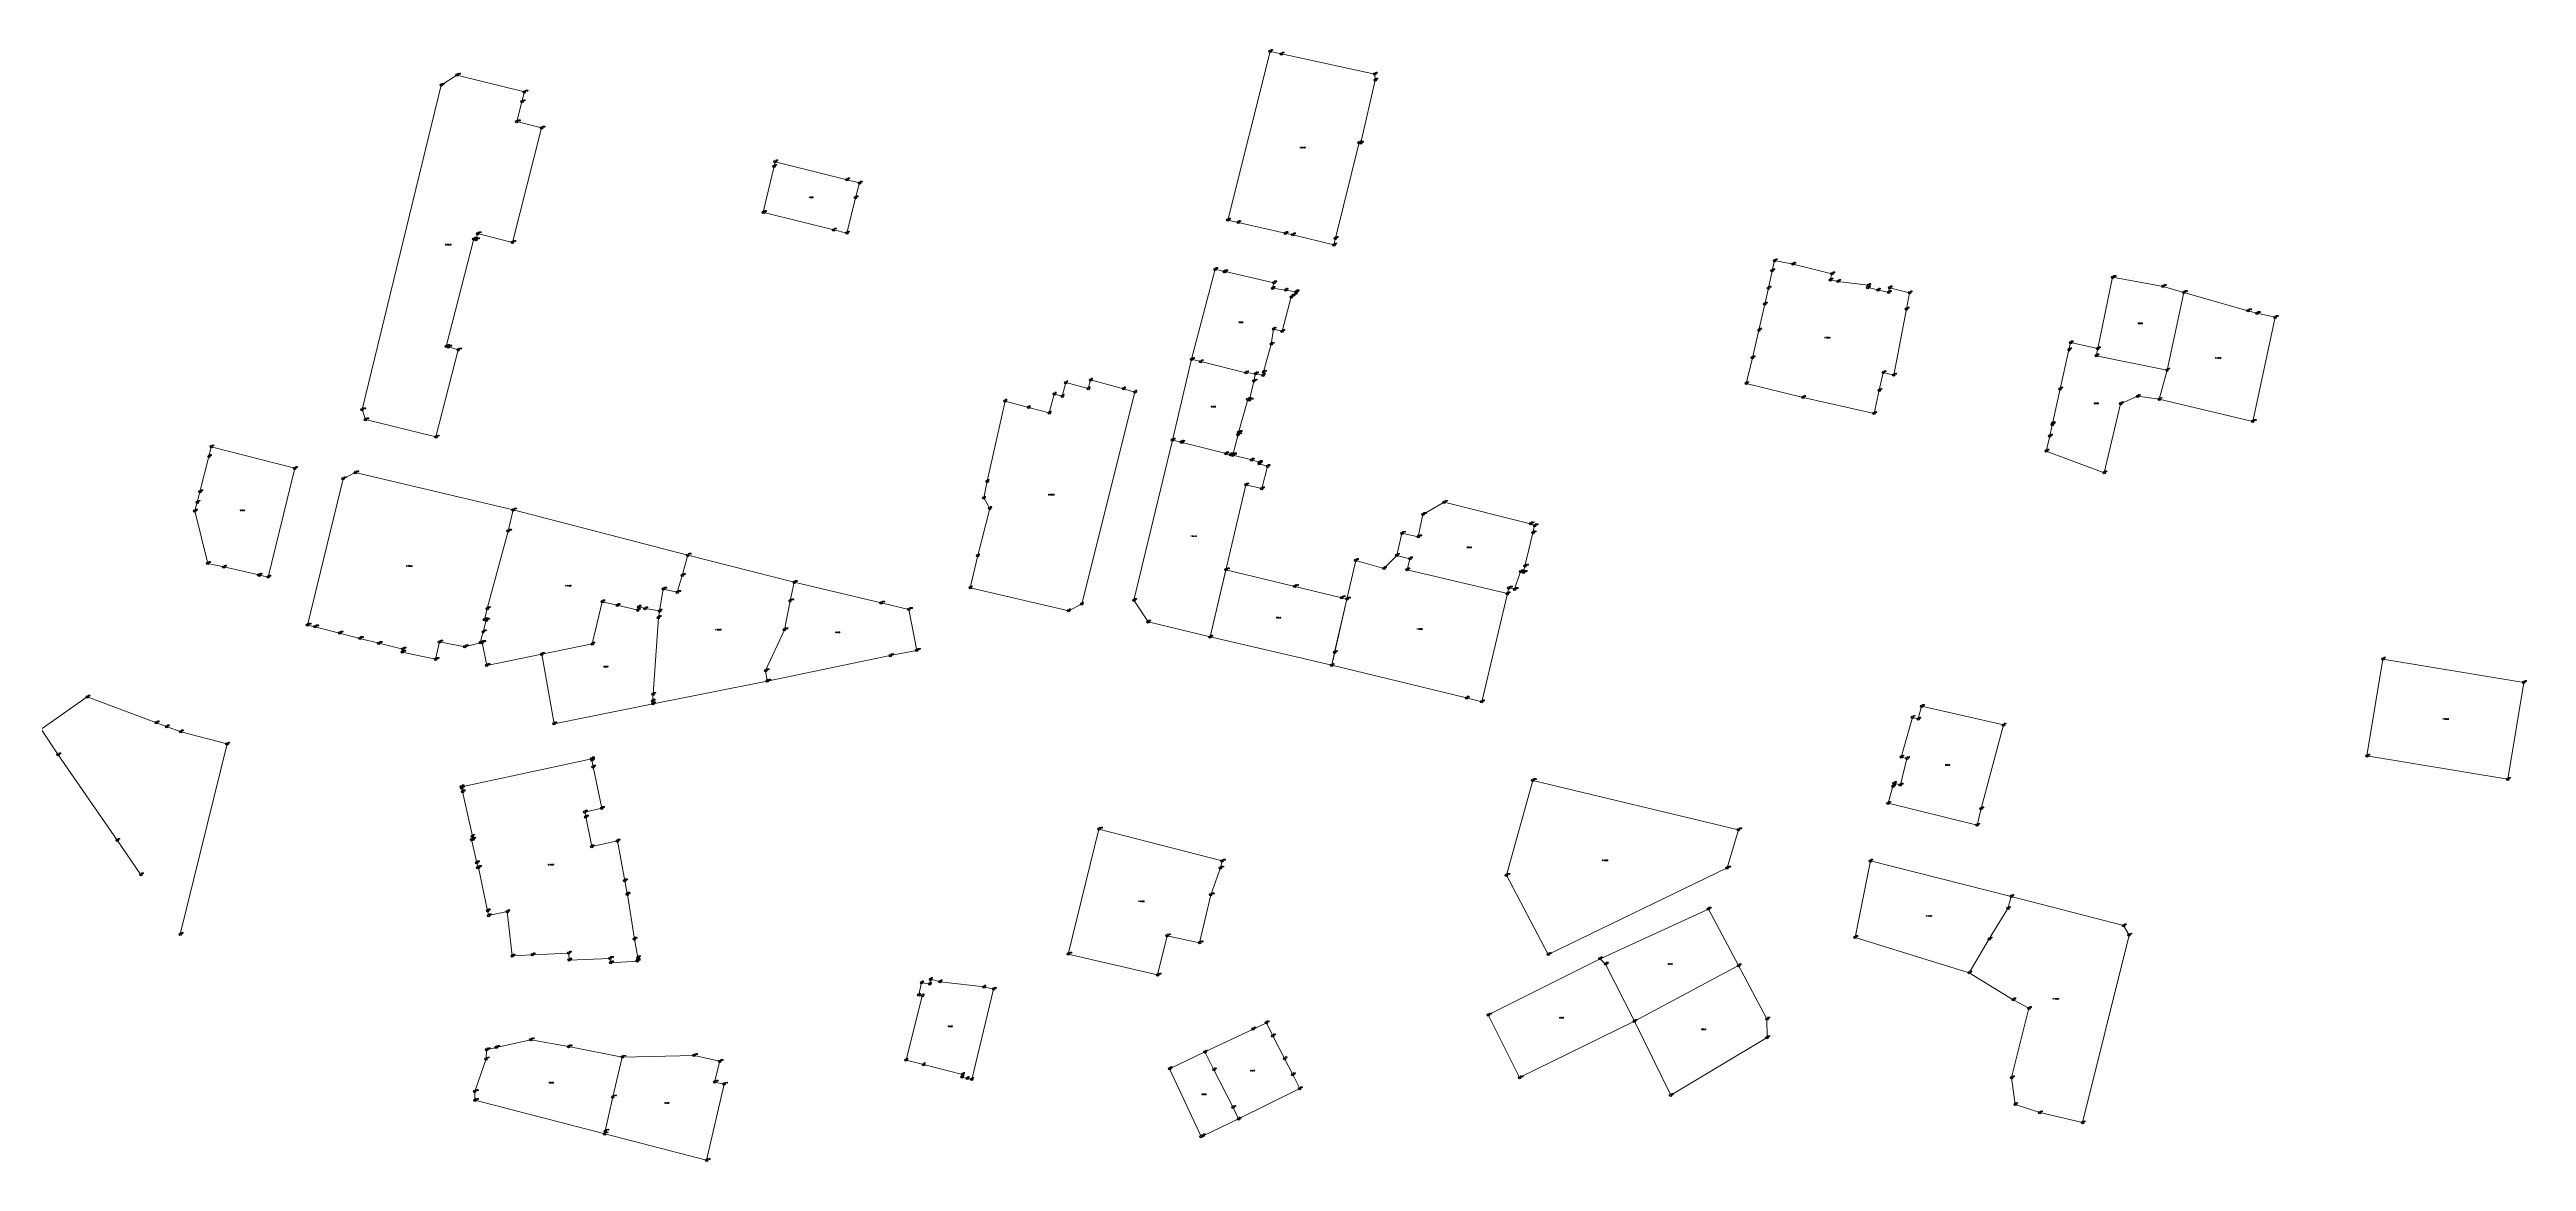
# Model space of a CAD drawing. Extents: x 1390702 to 1399289, y 354783 to 361029.
# Drawn here: x 1394816 to 1395609, y 359990 to 360346 of the extents above; entities that cross this region are included whole.
import ezdxf

# ---------------------------------------------------------------- set-up
doc = ezdxf.new("R2010")
doc.units = 0
doc.header["$PDMODE"] = 33
doc.header["$PDSIZE"] = 0.75
doc.layers.add('7 - разработанные границы территорий окн', color=7, linetype='Continuous')
doc.styles.get("Standard").update_dxf_attribs({"font": 'simplex.shx'})

msp = doc.modelspace()

# ---------------------------------------------------------------- linework, layer by layer
at = {"layer": '7 - разработанные границы территорий окн', "color": 7, "lineweight": 20}
for points in [[(1395193.27, 360291.43), (1395206.87, 360345.44), (1395210.5, 360344.65), (1395240.36, 360338.16), (1395240.54, 360336.28), (1395235.88, 360316.11), (1395235.39, 360316.24), (1395227.78, 360285.58), (1395227.31, 360283.48), (1395214.1, 360286.74), (1395211.72, 360287.2), (1395196.65, 360290.7), (1395193.27, 360291.43)], [(1395193.27, 360291.43), (1395206.87, 360345.44), (1395210.5, 360344.65), (1395240.36, 360338.16), (1395240.54, 360336.28), (1395235.88, 360316.11), (1395235.39, 360316.24), (1395227.78, 360285.58), (1395227.31, 360283.48), (1395214.1, 360286.74), (1395211.72, 360287.2), (1395196.65, 360290.7), (1395193.27, 360291.43)], [(1394916.94, 360227.53), (1394915.9, 360230.73), (1394941.27, 360334.65), (1394946.3, 360337.84), (1394967.91, 360332.49), (1394967.1, 360329.33), (1394965.47, 360322.96), (1394973.43, 360320.92), (1394964.04, 360284.27), (1394952.91, 360287.12), (1394952.42, 360285.19), (1394951.66, 360285.38), (1394942.84, 360250.96), (1394943.53, 360250.78), (1394946.73, 360249.87), (1394939.55, 360221.97), (1394916.94, 360227.53)], [(1394916.94, 360227.53), (1394915.9, 360230.73), (1394941.27, 360334.65), (1394946.3, 360337.84), (1394967.91, 360332.49), (1394967.1, 360329.33), (1394965.47, 360322.96), (1394973.43, 360320.92), (1394964.04, 360284.27), (1394952.91, 360287.12), (1394952.42, 360285.19), (1394951.66, 360285.38), (1394942.84, 360250.96), (1394943.53, 360250.78), (1394946.73, 360249.87), (1394939.55, 360221.97), (1394916.94, 360227.53)], [(1395044.66, 360293.86), (1395044.45, 360293.92), (1395047.91, 360308.68), (1395048.24, 360310.09), (1395071.3, 360304.35), (1395075.31, 360303.32), (1395074, 360298.55), (1395071.23, 360287.27), (1395067.05, 360288.29), (1395044.66, 360293.86)], [(1395044.66, 360293.86), (1395044.45, 360293.92), (1395047.91, 360308.68), (1395048.24, 360310.09), (1395071.3, 360304.35), (1395075.31, 360303.32), (1395074, 360298.55), (1395071.23, 360287.27), (1395067.05, 360288.29), (1395044.66, 360293.86)], [(1395181.71, 360246.85), (1395189.25, 360275.7), (1395192.16, 360274.95), (1395192.42, 360274.91), (1395208.1, 360271.38), (1395207.64, 360269.57), (1395211.79, 360268.98), (1395215.27, 360268.49), (1395215.1, 360268.12), (1395214.44, 360267.38), (1395213.64, 360266.84), (1395210.7, 360255.8), (1395207.96, 360256.51), (1395207.24, 360251.69), (1395204.78, 360242.78), (1395204.53, 360241.68), (1395202.21, 360242.26), (1395199.1, 360242.54), (1395184.65, 360246.13), (1395181.71, 360246.85)], [(1395181.71, 360246.85), (1395189.25, 360275.7), (1395192.16, 360274.95), (1395192.42, 360274.91), (1395208.1, 360271.38), (1395207.64, 360269.57), (1395211.79, 360268.98), (1395215.27, 360268.49), (1395215.1, 360268.12), (1395214.44, 360267.38), (1395213.64, 360266.84), (1395210.7, 360255.8), (1395207.96, 360256.51), (1395207.24, 360251.69), (1395204.78, 360242.78), (1395204.53, 360241.68), (1395202.21, 360242.26), (1395199.1, 360242.54), (1395184.65, 360246.13), (1395181.71, 360246.85)], [(1395359.43, 360239.13), (1395361.4, 360247.36), (1395363.51, 360256.17), (1395365.37, 360264.52), (1395366.52, 360269.62), (1395367.71, 360275.19), (1395368.5, 360278.46), (1395374.43, 360277.31), (1395386.9, 360274.24), (1395386.35, 360272.27), (1395388.81, 360271.77), (1395398.51, 360270.56), (1395398.34, 360269.8), (1395401.61, 360269.07), (1395405.04, 360268.28), (1395405.36, 360269.76), (1395411.76, 360268.14), (1395410.77, 360262.96), (1395406.7, 360241.8), (1395403.34, 360242.61), (1395402.05, 360236.92), (1395400.39, 360229.53), (1395377.64, 360234.64), (1395359.43, 360239.13)], [(1395359.43, 360239.13), (1395361.4, 360247.36), (1395363.51, 360256.17), (1395365.37, 360264.52), (1395366.52, 360269.62), (1395367.71, 360275.19), (1395368.5, 360278.46), (1395374.43, 360277.31), (1395386.9, 360274.24), (1395386.35, 360272.27), (1395388.81, 360271.77), (1395398.51, 360270.56), (1395398.34, 360269.8), (1395401.61, 360269.07), (1395405.04, 360268.28), (1395405.36, 360269.76), (1395411.76, 360268.14), (1395410.77, 360262.96), (1395406.7, 360241.8), (1395403.34, 360242.61), (1395402.05, 360236.92), (1395400.39, 360229.53), (1395377.64, 360234.64), (1395359.43, 360239.13)], [(1395472.06, 360250.28), (1395476.81, 360273.1), (1395492.97, 360270.19), (1395499.69, 360268.27), (1395494.29, 360243.36), (1395471.58, 360247.98), (1395472.06, 360250.28)], [(1395472.06, 360250.28), (1395476.81, 360273.1), (1395492.97, 360270.19), (1395499.69, 360268.27), (1395494.29, 360243.36), (1395471.58, 360247.98), (1395472.06, 360250.28)], [(1395494.29, 360243.36), (1395499.69, 360268.27), (1395520.2, 360262.39), (1395523.07, 360261.57), (1395528.91, 360260.28), (1395521.72, 360226.96), (1395491.76, 360234.06), (1395494.29, 360243.36)], [(1395494.29, 360243.36), (1395499.69, 360268.27), (1395520.2, 360262.39), (1395523.07, 360261.57), (1395528.91, 360260.28), (1395521.72, 360226.96), (1395491.76, 360234.06), (1395494.29, 360243.36)], [(1395494.29, 360243.36), (1395491.76, 360234.06), (1395484.83, 360235.01), (1395479.39, 360232.6), (1395474.13, 360210.52), (1395455.58, 360217.44), (1395456.69, 360222.23), (1395457.5, 360225.89), (1395457.59, 360226.29), (1395460, 360237.37), (1395462.82, 360249.87), (1395463.35, 360252.19), (1395472.06, 360250.28), (1395471.58, 360247.98), (1395494.29, 360243.36)], [(1395494.29, 360243.36), (1395491.76, 360234.06), (1395484.83, 360235.01), (1395479.39, 360232.6), (1395474.13, 360210.52), (1395455.58, 360217.44), (1395456.69, 360222.23), (1395457.5, 360225.89), (1395457.59, 360226.29), (1395460, 360237.37), (1395462.82, 360249.87), (1395463.35, 360252.19), (1395472.06, 360250.28), (1395471.58, 360247.98), (1395494.29, 360243.36)], [(1395202.21, 360242.26), (1395201.64, 360239.86), (1395200.24, 360233.83), (1395199.68, 360234), (1395196.78, 360223.42), (1395196.59, 360222.74), (1395194.89, 360216.27), (1395194.85, 360216.13), (1395194.1, 360216.31), (1395192.74, 360216.66), (1395178.67, 360220.24), (1395178.38, 360220.31), (1395175.57, 360220.98), (1395181.71, 360246.85), (1395184.65, 360246.13), (1395199.1, 360242.54), (1395202.21, 360242.26)], [(1395202.21, 360242.26), (1395201.64, 360239.86), (1395200.24, 360233.83), (1395199.68, 360234), (1395196.78, 360223.42), (1395196.59, 360222.74), (1395194.89, 360216.27), (1395194.85, 360216.13), (1395194.1, 360216.31), (1395192.74, 360216.66), (1395178.67, 360220.24), (1395178.38, 360220.31), (1395175.57, 360220.98), (1395181.71, 360246.85), (1395184.65, 360246.13), (1395199.1, 360242.54), (1395202.21, 360242.26)], [(1395110.75, 360173.67), (1395113.15, 360184), (1395117.04, 360199.11), (1395115.07, 360202.44), (1395116.19, 360207.79), (1395121.93, 360233.46), (1395129.45, 360231.45), (1395136.1, 360229.68), (1395137.7, 360235.69), (1395140.24, 360235.03), (1395141.39, 360239.38), (1395148.58, 360237.47), (1395149.32, 360240.24), (1395159.9, 360237.42), (1395163.53, 360236.35), (1395146.49, 360168.5), (1395142.31, 360166.32), (1395110.75, 360173.67)], [(1395110.75, 360173.67), (1395113.15, 360184), (1395117.04, 360199.11), (1395115.07, 360202.44), (1395116.19, 360207.79), (1395121.93, 360233.46), (1395129.45, 360231.45), (1395136.1, 360229.68), (1395137.7, 360235.69), (1395140.24, 360235.03), (1395141.39, 360239.38), (1395148.58, 360237.47), (1395149.32, 360240.24), (1395159.9, 360237.42), (1395163.53, 360236.35), (1395146.49, 360168.5), (1395142.31, 360166.32), (1395110.75, 360173.67)], [(1394883.06, 360177.71), (1394882.78, 360177.78), (1394871.55, 360180.33), (1394866.45, 360181.49), (1394862.28, 360198.27), (1394863.09, 360201.08), (1394863.94, 360204.42), (1394866.79, 360215.71), (1394867.57, 360218.81), (1394894.33, 360211.93), (1394885.8, 360177.09), (1394883.06, 360177.71)], [(1394883.06, 360177.71), (1394882.78, 360177.78), (1394871.55, 360180.33), (1394866.45, 360181.49), (1394862.28, 360198.27), (1394863.09, 360201.08), (1394863.94, 360204.42), (1394866.79, 360215.71), (1394867.57, 360218.81), (1394894.33, 360211.93), (1394885.8, 360177.09), (1394883.06, 360177.71)], [(1395163.23, 360169.69), (1395175.57, 360220.98), (1395178.38, 360220.31), (1395178.67, 360220.24), (1395192.74, 360216.66), (1395194.1, 360216.31), (1395200.97, 360214.61), (1395203.5, 360213.82), (1395203.39, 360213.46), (1395206.07, 360212.56), (1395204.19, 360205.43), (1395199.13, 360206.64), (1395187.61, 360157.92), (1395167.74, 360162.74), (1395163.23, 360169.69)], [(1395163.23, 360169.69), (1395175.57, 360220.98), (1395178.38, 360220.31), (1395178.67, 360220.24), (1395192.74, 360216.66), (1395194.1, 360216.31), (1395200.97, 360214.61), (1395203.5, 360213.82), (1395203.39, 360213.46), (1395206.07, 360212.56), (1395204.19, 360205.43), (1395199.13, 360206.64), (1395187.61, 360157.92), (1395167.74, 360162.74), (1395163.23, 360169.69)], [(1394900.84, 360161.18), (1394898.4, 360161.73), (1394909.81, 360208.59), (1394913.71, 360210.57), (1394964.26, 360198.62), (1394962.68, 360191.82), (1394955.98, 360167.03), (1394955.1, 360163.42), (1394955.66, 360163.29), (1394954.69, 360159.56), (1394953.77, 360156.08), (1394948.79, 360154.8), (1394940.65, 360156.33), (1394939.45, 360150.76), (1394928.76, 360153.08), (1394928.95, 360154.02), (1394921.23, 360155.9), (1394915.2, 360157.47), (1394908.68, 360159.17), (1394900.84, 360161.18)], [(1394900.84, 360161.18), (1394898.4, 360161.73), (1394909.81, 360208.59), (1394913.71, 360210.57), (1394964.26, 360198.62), (1394962.68, 360191.82), (1394955.98, 360167.03), (1394955.1, 360163.42), (1394955.66, 360163.29), (1394954.69, 360159.56), (1394953.77, 360156.08), (1394948.79, 360154.8), (1394940.65, 360156.33), (1394939.45, 360150.76), (1394928.76, 360153.08), (1394928.95, 360154.02), (1394921.23, 360155.9), (1394915.2, 360157.47), (1394908.68, 360159.17), (1394900.84, 360161.18)], [(1394973.44, 360152.4), (1394955.83, 360148.8), (1394954.4, 360156.17), (1394953.77, 360156.08), (1394954.69, 360159.56), (1394955.66, 360163.29), (1394955.09, 360163.42), (1394955.98, 360167.03), (1394962.68, 360191.82), (1394964.26, 360198.62), (1395020.23, 360184.11), (1395018.49, 360177.65), (1395016.89, 360172.22), (1395012.39, 360173.26), (1395011.21, 360166.24), (1395006.59, 360167.01), (1395004.47, 360167.52), (1395004.23, 360166.5), (1394997.71, 360168.05), (1394992.84, 360169.2), (1394989.63, 360155.7), (1394973.44, 360152.4)], [(1394973.44, 360152.4), (1394955.83, 360148.8), (1394954.4, 360156.17), (1394953.77, 360156.08), (1394954.69, 360159.56), (1394955.66, 360163.29), (1394955.09, 360163.42), (1394955.98, 360167.03), (1394962.68, 360191.82), (1394964.26, 360198.62), (1395020.23, 360184.11), (1395018.49, 360177.65), (1395016.89, 360172.22), (1395012.39, 360173.26), (1395011.21, 360166.24), (1395006.59, 360167.01), (1395004.47, 360167.52), (1395004.23, 360166.5), (1394997.71, 360168.05), (1394992.84, 360169.2), (1394989.63, 360155.7), (1394973.44, 360152.4)], [(1395282.92, 360171.8), (1395250.77, 360179.45), (1395251.65, 360182.96), (1395247.42, 360184.02), (1395249.07, 360191.15), (1395254.33, 360190.03), (1395255.81, 360197.15), (1395262.58, 360201.08), (1395290.31, 360194.16), (1395291.6, 360193.61), (1395291.07, 360191.28), (1395288.51, 360180.6), (1395288.07, 360178.65), (1395287.1, 360178.87), (1395285.2, 360173.18), (1395283.33, 360173.61), (1395282.92, 360171.8)], [(1395282.92, 360171.8), (1395250.77, 360179.45), (1395251.65, 360182.96), (1395247.42, 360184.02), (1395249.07, 360191.15), (1395254.33, 360190.03), (1395255.81, 360197.15), (1395262.58, 360201.08), (1395290.31, 360194.16), (1395291.6, 360193.61), (1395291.07, 360191.28), (1395288.51, 360180.6), (1395288.07, 360178.65), (1395287.1, 360178.87), (1395285.2, 360173.18), (1395283.33, 360173.61), (1395282.92, 360171.8)], [(1395011.21, 360166.24), (1395012.39, 360173.26), (1395016.89, 360172.22), (1395018.49, 360177.65), (1395020.23, 360184.11), (1395054.35, 360175.43), (1395053.04, 360169.49), (1395051.23, 360160.25), (1395045.21, 360147.15), (1395045.72, 360143.77), (1395009.12, 360136.53), (1395008.97, 360137.42), (1395009.13, 360139.59), (1395010.86, 360164.15), (1395011.21, 360166.24)], [(1395011.21, 360166.24), (1395012.39, 360173.26), (1395016.89, 360172.22), (1395018.49, 360177.65), (1395020.23, 360184.11), (1395054.35, 360175.43), (1395053.04, 360169.49), (1395051.23, 360160.25), (1395045.21, 360147.15), (1395045.72, 360143.77), (1395009.12, 360136.53), (1395008.97, 360137.42), (1395009.13, 360139.59), (1395010.86, 360164.15), (1395011.21, 360166.24)], [(1395187.61, 360157.92), (1395192.7, 360179.43), (1395214.77, 360174.09), (1395229.81, 360170.46), (1395231.45, 360170.06), (1395226.59, 360148.87), (1395187.61, 360157.92)], [(1395187.61, 360157.92), (1395192.7, 360179.43), (1395214.77, 360174.09), (1395229.81, 360170.46), (1395231.45, 360170.06), (1395226.59, 360148.87), (1395187.61, 360157.92)], [(1395226.59, 360148.87), (1395227.52, 360153), (1395234.3, 360182.42), (1395243.3, 360179.87), (1395247.42, 360184.02), (1395251.65, 360182.96), (1395250.77, 360179.45), (1395282.92, 360171.8), (1395274.68, 360137.19), (1395269.81, 360138.39), (1395226.59, 360148.87)], [(1395226.59, 360148.87), (1395227.52, 360153), (1395234.3, 360182.42), (1395243.3, 360179.87), (1395247.42, 360184.02), (1395251.65, 360182.96), (1395250.77, 360179.45), (1395282.92, 360171.8), (1395274.68, 360137.19), (1395269.81, 360138.39), (1395226.59, 360148.87)], [(1395045.21, 360147.15), (1395051.23, 360160.25), (1395053.04, 360169.49), (1395054.35, 360175.43), (1395082.2, 360168.83), (1395091.09, 360166.75), (1395093.65, 360153.62), (1395085.13, 360151.95), (1395045.72, 360143.77), (1395045.21, 360147.15)], [(1395045.21, 360147.15), (1395051.23, 360160.25), (1395053.04, 360169.49), (1395054.35, 360175.43), (1395082.2, 360168.83), (1395091.09, 360166.75), (1395093.65, 360153.62), (1395085.13, 360151.95), (1395045.72, 360143.77), (1395045.21, 360147.15)], [(1394977.39, 360130.12), (1394973.44, 360152.4), (1394989.63, 360155.7), (1394992.84, 360169.2), (1394997.71, 360168.05), (1395004.23, 360166.5), (1395004.47, 360167.52), (1395006.59, 360167.01), (1395011.21, 360166.24), (1395010.86, 360164.15), (1395009.13, 360139.59), (1395008.97, 360137.42), (1395009.12, 360136.53), (1394977.39, 360130.12)], [(1394977.39, 360130.12), (1394973.44, 360152.4), (1394989.63, 360155.7), (1394992.84, 360169.2), (1394997.71, 360168.05), (1395004.23, 360166.5), (1395004.47, 360167.52), (1395006.59, 360167.01), (1395011.21, 360166.24), (1395010.86, 360164.15), (1395009.13, 360139.59), (1395008.97, 360137.42), (1395009.12, 360136.53), (1394977.39, 360130.12)], [(1395563.43, 360150.82), (1395608.55, 360143.38), (1395603.44, 360112.37), (1395558.32, 360119.81), (1395563.43, 360150.82)], [(1395563.43, 360150.82), (1395608.55, 360143.38), (1395603.44, 360112.37), (1395558.32, 360119.81), (1395563.43, 360150.82)], [(1395404.9, 360104.65), (1395406.45, 360110.12), (1395406.73, 360111.08), (1395408.84, 360110.54), (1395410.91, 360119.01), (1395409.09, 360119.47), (1395412.69, 360132.18), (1395414.52, 360131.67), (1395415.63, 360135.72), (1395441.86, 360129.75), (1395434.68, 360102.94), (1395433.4, 360097.65), (1395404.9, 360104.65)], [(1395404.9, 360104.65), (1395406.45, 360110.12), (1395406.73, 360111.08), (1395408.84, 360110.54), (1395410.91, 360119.01), (1395409.09, 360119.47), (1395412.69, 360132.18), (1395414.52, 360131.67), (1395415.63, 360135.72), (1395441.86, 360129.75), (1395434.68, 360102.94), (1395433.4, 360097.65), (1395404.9, 360104.65)], [(1394964.03, 360055.75), (1394962.39, 360069.97), (1394956.49, 360068.71), (1394956.11, 360070.24), (1394953.23, 360084.12), (1394952.96, 360084.07), (1394952.62, 360085.63), (1394950.99, 360093.05), (1394951.47, 360093.16), (1394951.26, 360094.12), (1394948.1, 360108.39), (1394947.82, 360109.59), (1394947.74, 360109.94), (1394989.49, 360118.93), (1394989.54, 360118.5), (1394989.93, 360116.29), (1394992.67, 360103.06), (1394987.24, 360101.84), (1394987.55, 360100.27), (1394989.47, 360090.8), (1394997.69, 360092.59), (1395000.07, 360079.87), (1395000.86, 360075.65), (1395000.89, 360075.49), (1395003.15, 360061.19), (1395004.26, 360055.24), (1395004.14, 360054.33), (1395004.1, 360054.11), (1394995.59, 360053.59), (1394995.31, 360054.99), (1394995.31, 360054.99), (1394982.25, 360054.46), (1394982.13, 360056.68), (1394970.47, 360056.13), (1394964.03, 360055.75)], [(1394964.03, 360055.75), (1394962.39, 360069.97), (1394956.49, 360068.71), (1394956.11, 360070.24), (1394953.23, 360084.12), (1394952.96, 360084.07), (1394952.62, 360085.63), (1394950.99, 360093.05), (1394951.47, 360093.16), (1394951.26, 360094.12), (1394948.1, 360108.39), (1394947.82, 360109.59), (1394947.74, 360109.94), (1394989.49, 360118.93), (1394989.54, 360118.5), (1394989.93, 360116.29), (1394992.67, 360103.06), (1394987.24, 360101.84), (1394987.55, 360100.27), (1394989.47, 360090.8), (1394997.69, 360092.59), (1395000.07, 360079.87), (1395000.86, 360075.65), (1395000.89, 360075.49), (1395003.15, 360061.19), (1395004.26, 360055.24), (1395004.14, 360054.33), (1395004.1, 360054.11), (1394995.59, 360053.59), (1394995.31, 360054.99), (1394995.31, 360054.99), (1394982.25, 360054.46), (1394982.13, 360056.68), (1394970.47, 360056.13), (1394964.03, 360055.75)], [(1395282.58, 360081.61), (1395291.01, 360111.99), (1395356.91, 360096.17), (1395353.28, 360083.96), (1395295.99, 360056.25), (1395282.58, 360081.61)], [(1395282.58, 360081.61), (1395291.01, 360111.99), (1395356.91, 360096.17), (1395353.28, 360083.96), (1395295.99, 360056.25), (1395282.58, 360081.61)], [(1395151.99, 360096.42), (1395191.45, 360086.2), (1395190.91, 360083.94), (1395187.83, 360075.36), (1395184.25, 360060), (1395173.86, 360062.23), (1395170.78, 360049.67), (1395142.18, 360056.36), (1395151.99, 360096.42)], [(1395151.99, 360096.42), (1395191.45, 360086.2), (1395190.91, 360083.94), (1395187.83, 360075.36), (1395184.25, 360060), (1395173.86, 360062.23), (1395170.78, 360049.67), (1395142.18, 360056.36), (1395151.99, 360096.42)], [(1395444.32, 360074.81), (1395443.25, 360070.97), (1395437.29, 360061.2), (1395430.87, 360050.4), (1395394.31, 360061.7), (1395399.21, 360086.19), (1395444.32, 360074.81)], [(1395444.32, 360074.81), (1395443.25, 360070.97), (1395437.29, 360061.2), (1395430.87, 360050.4), (1395394.31, 360061.7), (1395399.21, 360086.19), (1395444.32, 360074.81)], [(1395430.87, 360050.4), (1395437.29, 360061.2), (1395443.25, 360070.97), (1395444.32, 360074.81), (1395480.33, 360065.48), (1395482.1, 360062.46), (1395467.18, 360002.41), (1395453.47, 360005.59), (1395445.61, 360008.22), (1395444.47, 360016.79), (1395450, 360039.03), (1395444.97, 360041.75), (1395430.87, 360050.4)], [(1395430.87, 360050.4), (1395437.29, 360061.2), (1395443.25, 360070.97), (1395444.32, 360074.81), (1395480.33, 360065.48), (1395482.1, 360062.46), (1395467.18, 360002.41), (1395453.47, 360005.59), (1395445.61, 360008.22), (1395444.47, 360016.79), (1395450, 360039.03), (1395444.97, 360041.75), (1395430.87, 360050.4)], [(1395312.57, 360054.85), (1395347.29, 360070.8), (1395356.97, 360052.66), (1395323.6, 360034.85), (1395314.37, 360053.17), (1395312.57, 360054.85)], [(1395312.57, 360054.85), (1395347.29, 360070.8), (1395356.97, 360052.66), (1395323.6, 360034.85), (1395314.37, 360053.17), (1395312.57, 360054.85)], [(1395286.79, 360016.79), (1395276.76, 360036.86), (1395312.57, 360054.85), (1395314.37, 360053.17), (1395323.6, 360034.85), (1395286.79, 360016.79)], [(1395286.79, 360016.79), (1395276.76, 360036.86), (1395312.57, 360054.85), (1395314.37, 360053.17), (1395323.6, 360034.85), (1395286.79, 360016.79)], [(1395323.6, 360034.85), (1395356.97, 360052.66), (1395366.07, 360035.61), (1395366.1, 360029.64), (1395335.25, 360011.16), (1395323.6, 360034.85)], [(1395323.6, 360034.85), (1395356.97, 360052.66), (1395366.07, 360035.61), (1395366.1, 360029.64), (1395335.25, 360011.16), (1395323.6, 360034.85)], [(1395111.26, 360016.21), (1395109.84, 360016.54), (1395108.1, 360016.97), (1395108.32, 360017.84), (1395095.81, 360021), (1395090.19, 360022.42), (1395095.4, 360043.02), (1395094.25, 360043.3), (1395095.19, 360047.23), (1395097.77, 360046.76), (1395098.04, 360048.3), (1395101.12, 360047.51), (1395115.19, 360045.85), (1395118.25, 360045.13), (1395111.26, 360016.21)], [(1395111.26, 360016.21), (1395109.84, 360016.54), (1395108.1, 360016.97), (1395108.32, 360017.84), (1395095.81, 360021), (1395090.19, 360022.42), (1395095.4, 360043.02), (1395094.25, 360043.3), (1395095.19, 360047.23), (1395097.77, 360046.76), (1395098.04, 360048.3), (1395101.12, 360047.51), (1395115.19, 360045.85), (1395118.25, 360045.13), (1395111.26, 360016.21)], [(1394952.03, 360009.57), (1394951.99, 360012.38), (1394955.61, 360022.81), (1394955.77, 360025.73), (1394958.86, 360026.47), (1394969.92, 360028.94), (1394982.06, 360026.72), (1394999.28, 360023.39), (1394996.24, 360010.64), (1394993.82, 359999.65), (1394993.63, 359998.79), (1394952.03, 360009.57)], [(1394952.03, 360009.57), (1394951.99, 360012.38), (1394955.61, 360022.81), (1394955.77, 360025.73), (1394958.86, 360026.47), (1394969.92, 360028.94), (1394982.06, 360026.72), (1394999.28, 360023.39), (1394996.24, 360010.64), (1394993.82, 359999.65), (1394993.63, 359998.79), (1394952.03, 360009.57)], [(1395185.95, 360025.05), (1395201.42, 360032.37), (1395205.66, 360034.38), (1395207.71, 360030.18), (1395211.48, 360022.92), (1395214.09, 360017.78), (1395216.36, 360013.31), (1395196.73, 360003.55), (1395195.01, 360007.25), (1395188.86, 360019.33), (1395185.95, 360025.05)], [(1395185.95, 360025.05), (1395201.42, 360032.37), (1395205.66, 360034.38), (1395207.71, 360030.18), (1395211.48, 360022.92), (1395214.09, 360017.78), (1395216.36, 360013.31), (1395196.73, 360003.55), (1395195.01, 360007.25), (1395188.86, 360019.33), (1395185.95, 360025.05)], [(1394999.28, 360023.39), (1395022.29, 360023.9), (1395030.49, 360022.05), (1395028.85, 360015.36), (1395031.88, 360014.74), (1395026.28, 359990.34), (1394993.63, 359998.79), (1394993.82, 359999.65), (1394996.24, 360010.64), (1394999.28, 360023.39)], [(1394999.28, 360023.39), (1395022.29, 360023.9), (1395030.49, 360022.05), (1395028.85, 360015.36), (1395031.88, 360014.74), (1395026.28, 359990.34), (1394993.63, 359998.79), (1394993.82, 359999.65), (1394996.24, 360010.64), (1394999.28, 360023.39)], [(1395174.64, 360019.65), (1395185.95, 360025.05), (1395188.86, 360019.33), (1395195.01, 360007.25), (1395196.73, 360003.55), (1395185.36, 359998.19), (1395184.73, 359997.94), (1395174.64, 360019.65)], [(1395174.64, 360019.65), (1395185.95, 360025.05), (1395188.86, 360019.33), (1395195.01, 360007.25), (1395196.73, 360003.55), (1395185.36, 359998.19), (1395184.73, 359997.94), (1395174.64, 360019.65)]]:
    msp.add_lwpolyline(points, close=True, dxfattribs=at)
msp.add_lwpolyline([(1394857.64, 360062.71), (1394872.63, 360123.68), (1394857.81, 360127.58), (1394853.27, 360129.23), (1394849.99, 360130.46), (1394827.83, 360138.73), (1394813.03, 360128.44), (1394818.47, 360120.2), (1394837.43, 360092.84), (1394845, 360081.79)], dxfattribs=at)
msp.add_lwpolyline([(1394857.64, 360062.71), (1394872.63, 360123.68), (1394857.81, 360127.58), (1394853.27, 360129.23), (1394849.99, 360130.46), (1394827.83, 360138.73), (1394813.03, 360128.44), (1394818.47, 360120.2), (1394837.43, 360092.84), (1394845, 360081.79)], dxfattribs=at)
at = {"layer": '7 - разработанные границы территорий окн'}
for p in [(1395206.87, 360345.44), (1395210.5, 360344.65), (1394946.3, 360337.84), (1395240.36, 360338.16), (1395240.54, 360336.28), (1394941.27, 360334.65), (1394967.1, 360329.33), (1394967.91, 360332.49), (1394965.47, 360322.96), (1394973.43, 360320.92), (1395235.39, 360316.24), (1395235.88, 360316.11), (1395047.91, 360308.68), (1395048.24, 360310.09), (1395071.3, 360304.35), (1395074, 360298.55), (1395075.31, 360303.32), (1395044.45, 360293.92), (1395044.66, 360293.86), (1395193.27, 360291.43), (1395196.65, 360290.7), (1394951.66, 360285.38), (1394952.42, 360285.19), (1394952.91, 360287.12), (1394964.04, 360284.27), (1395067.05, 360288.29), (1395071.23, 360287.27), (1395211.72, 360287.2), (1395214.1, 360286.74), (1395227.31, 360283.48), (1395227.78, 360285.58), (1395189.25, 360275.7), (1395192.16, 360274.95), (1395192.42, 360274.91), (1395367.71, 360275.19), (1395368.5, 360278.46), (1395374.43, 360277.31), (1395386.9, 360274.24), (1395476.81, 360273.1), (1395207.64, 360269.57), (1395208.1, 360271.38), (1395211.79, 360268.98), (1395213.64, 360266.84), (1395214.44, 360267.38), (1395215.1, 360268.12), (1395215.27, 360268.49), (1395365.37, 360264.52), (1395366.52, 360269.62), (1395386.35, 360272.27), (1395388.81, 360271.77), (1395398.34, 360269.8), (1395398.51, 360270.56), (1395401.61, 360269.07), (1395405.04, 360268.28), (1395405.36, 360269.76), (1395411.76, 360268.14), (1395492.97, 360270.19), (1395499.69, 360268.27), (1395410.77, 360262.96), (1395520.2, 360262.39), (1395523.07, 360261.57), (1395528.91, 360260.28), (1394942.84, 360250.96), (1394943.53, 360250.78), (1394946.73, 360249.87), (1395207.24, 360251.69), (1395207.96, 360256.51), (1395210.7, 360255.8), (1395363.51, 360256.17), (1395462.82, 360249.87), (1395463.35, 360252.19), (1395472.06, 360250.28), (1395181.71, 360246.85), (1395184.65, 360246.13), (1395199.1, 360242.54), (1395202.21, 360242.26), (1395204.53, 360241.68), (1395204.78, 360242.78), (1395361.4, 360247.36), (1395403.34, 360242.61), (1395406.7, 360241.8), (1395471.58, 360247.98), (1395494.29, 360243.36), (1395121.93, 360233.46), (1395137.7, 360235.69), (1395140.24, 360235.03), (1395141.39, 360239.38), (1395148.58, 360237.47), (1395149.32, 360240.24), (1395159.9, 360237.42), (1395163.53, 360236.35), (1395199.68, 360234), (1395200.24, 360233.83), (1395201.64, 360239.86), (1395359.43, 360239.13), (1395377.64, 360234.64), (1395402.05, 360236.92), (1395460, 360237.37), (1395484.83, 360235.01), (1395491.76, 360234.06), (1394915.9, 360230.73), (1394916.94, 360227.53), (1395129.45, 360231.45), (1395136.1, 360229.68), (1395400.39, 360229.53), (1395457.5, 360225.89), (1395457.59, 360226.29), (1395479.39, 360232.6), (1395521.72, 360226.96), (1394867.57, 360218.81), (1394939.55, 360221.97), (1395175.57, 360220.98), (1395178.38, 360220.31), (1395178.67, 360220.24), (1395196.59, 360222.74), (1395196.78, 360223.42), (1395455.58, 360217.44), (1395456.69, 360222.23), (1394866.79, 360215.71), (1394894.33, 360211.93), (1394913.71, 360210.57), (1395192.74, 360216.66), (1395194.1, 360216.31), (1395194.85, 360216.13), (1395194.89, 360216.27), (1395200.97, 360214.61), (1395203.39, 360213.46), (1395203.5, 360213.82), (1395206.07, 360212.56), (1395474.13, 360210.52), (1394863.09, 360201.08), (1394863.94, 360204.42), (1394909.81, 360208.59), (1395115.07, 360202.44), (1395116.19, 360207.79), (1395199.13, 360206.64), (1395204.19, 360205.43), (1395262.58, 360201.08), (1394862.28, 360198.27), (1394964.26, 360198.62), (1395117.04, 360199.11), (1395255.81, 360197.15), (1395290.31, 360194.16), (1395291.6, 360193.61), (1394962.68, 360191.82), (1395249.07, 360191.15), (1395254.33, 360190.03), (1395291.07, 360191.28), (1394866.45, 360181.49), (1394871.55, 360180.33), (1394882.78, 360177.78), (1394883.06, 360177.71), (1395018.49, 360177.65), (1395020.23, 360184.11), (1395113.15, 360184), (1395192.7, 360179.43), (1395234.3, 360182.42), (1395243.3, 360179.87), (1395247.42, 360184.02), (1395250.77, 360179.45), (1395251.65, 360182.96), (1395287.1, 360178.87), (1395288.07, 360178.65), (1395288.51, 360180.6), (1394885.8, 360177.09), (1395012.39, 360173.26), (1395016.89, 360172.22), (1395053.04, 360169.49), (1395054.35, 360175.43), (1395110.75, 360173.67), (1395163.23, 360169.69), (1395214.77, 360174.09), (1395229.81, 360170.46), (1395231.45, 360170.06), (1395282.92, 360171.8), (1395283.33, 360173.61), (1395285.2, 360173.18), (1394898.4, 360161.73), (1394955.09, 360163.42), (1394955.1, 360163.42), (1394955.66, 360163.29), (1394955.98, 360167.03), (1394992.84, 360169.2), (1394997.71, 360168.05), (1395004.23, 360166.5), (1395004.47, 360167.52), (1395006.59, 360167.01), (1395010.86, 360164.15), (1395011.21, 360166.24), (1395082.2, 360168.83), (1395091.09, 360166.75), (1395142.31, 360166.32), (1395146.49, 360168.5), (1395167.74, 360162.74), (1394900.84, 360161.18), (1394908.68, 360159.17), (1394915.2, 360157.47), (1394921.23, 360155.9), (1394928.95, 360154.02), (1394940.65, 360156.33), (1394948.79, 360154.8), (1394953.77, 360156.08), (1394954.4, 360156.17), (1394954.69, 360159.56), (1394989.63, 360155.7), (1395051.23, 360160.25), (1395093.65, 360153.62), (1395187.61, 360157.92), (1394928.76, 360153.08), (1394939.45, 360150.76), (1394955.83, 360148.8), (1394973.44, 360152.4), (1395045.21, 360147.15), (1395085.13, 360151.95), (1395226.59, 360148.87), (1395227.52, 360153), (1395563.43, 360150.82), (1394827.83, 360138.73), (1395009.13, 360139.59), (1395045.72, 360143.77), (1395269.81, 360138.39), (1395608.55, 360143.38), (1394849.99, 360130.46), (1394977.39, 360130.12), (1395008.97, 360137.42), (1395009.12, 360136.53), (1395274.68, 360137.19), (1395412.69, 360132.18), (1395414.52, 360131.67), (1395415.63, 360135.72), (1395441.86, 360129.75), (1394853.27, 360129.23), (1394857.81, 360127.58), (1394872.63, 360123.68), (1394818.47, 360120.2), (1394989.49, 360118.93), (1394989.54, 360118.5), (1394989.93, 360116.29), (1395409.09, 360119.47), (1395410.91, 360119.01), (1395558.32, 360119.81), (1394947.74, 360109.94), (1394947.82, 360109.59), (1394948.1, 360108.39), (1395291.01, 360111.99), (1395406.45, 360110.12), (1395406.73, 360111.08), (1395408.84, 360110.54), (1395603.44, 360112.37), (1394987.24, 360101.84), (1394987.55, 360100.27), (1394992.67, 360103.06), (1395404.9, 360104.65), (1395434.68, 360102.94), (1394837.43, 360092.84), (1394950.99, 360093.05), (1394951.26, 360094.12), (1394951.47, 360093.16), (1394989.47, 360090.8), (1394997.69, 360092.59), (1395151.99, 360096.42), (1395356.91, 360096.17), (1395433.4, 360097.65), (1394952.62, 360085.63), (1394952.96, 360084.07), (1394953.23, 360084.12), (1395190.91, 360083.94), (1395191.45, 360086.2), (1395353.28, 360083.96), (1395399.21, 360086.19), (1394845, 360081.79), (1395000.07, 360079.87), (1395000.86, 360075.65), (1395000.89, 360075.49), (1395187.83, 360075.36), (1395282.58, 360081.61), (1395444.32, 360074.81), (1394956.11, 360070.24), (1394956.49, 360068.71), (1394962.39, 360069.97), (1395347.29, 360070.8), (1395443.25, 360070.97), (1394857.64, 360062.71), (1395003.15, 360061.19), (1395173.86, 360062.23), (1395184.25, 360060), (1395394.31, 360061.7), (1395437.29, 360061.2), (1395480.33, 360065.48), (1395482.1, 360062.46), (1394964.03, 360055.75), (1394970.47, 360056.13), (1394982.13, 360056.68), (1394982.25, 360054.46), (1394995.31, 360054.99), (1394995.31, 360054.99), (1394995.31, 360054.99), (1394995.59, 360053.59), (1395004.1, 360054.11), (1395004.14, 360054.33), (1395004.26, 360055.24), (1395142.18, 360056.36), (1395295.99, 360056.25), (1395312.57, 360054.85), (1395314.37, 360053.17), (1395356.97, 360052.66), (1395430.87, 360050.4), (1395094.25, 360043.3), (1395095.19, 360047.23), (1395095.4, 360043.02), (1395097.77, 360046.76), (1395098.04, 360048.3), (1395101.12, 360047.51), (1395115.19, 360045.85), (1395118.25, 360045.13), (1395170.78, 360049.67), (1395205.66, 360034.38), (1395276.76, 360036.86), (1395323.6, 360034.85), (1395366.07, 360035.61), (1395444.97, 360041.75), (1395450, 360039.03), (1394958.86, 360026.47), (1394969.92, 360028.94), (1394982.06, 360026.72), (1395201.42, 360032.37), (1395207.71, 360030.18), (1395366.1, 360029.64), (1394955.61, 360022.81), (1394955.77, 360025.73), (1394999.28, 360023.39), (1395022.29, 360023.9), (1395030.49, 360022.05), (1395090.19, 360022.42), (1395095.81, 360021), (1395174.64, 360019.65), (1395185.95, 360025.05), (1395188.86, 360019.33), (1395211.48, 360022.92), (1394951.99, 360012.38), (1394996.24, 360010.64), (1395028.85, 360015.36), (1395031.88, 360014.74), (1395108.1, 360016.97), (1395108.32, 360017.84), (1395109.84, 360016.54), (1395111.26, 360016.21), (1395214.09, 360017.78), (1395216.36, 360013.31), (1395286.79, 360016.79), (1395335.25, 360011.16), (1395444.47, 360016.79), (1394952.03, 360009.57), (1395195.01, 360007.25), (1395196.73, 360003.55), (1395445.61, 360008.22), (1395453.47, 360005.59), (1394993.63, 359998.79), (1394993.82, 359999.65), (1395184.73, 359997.94), (1395185.36, 359998.19), (1395467.18, 360002.41), (1395026.28, 359990.34)]:
    msp.add_point(p, dxfattribs=at)

# ---------------------------------------------------------------- texts
at = {"layer": '7 - разработанные границы территорий окн', "color": 7}
for s, p in [('134', (1395207, 360345.72)), ('133', (1395210.63, 360344.93)), ('1166', (1394946.43, 360338.12)), ('132', (1395240.49, 360338.44)), ('131', (1395240.67, 360336.56)), ('1167', (1394941.4, 360334.93)), ('1164', (1394967.23, 360329.6)), ('1165', (1394968.04, 360332.76)), ('1163', (1394965.6, 360323.24)), ('1162', (1394973.56, 360321.2)), ('1 951,57', (1395216.3, 360314.5)), ('1 951,57', (1395216.3, 360314.5)), ('129', (1395235.52, 360316.52)), ('130', (1395236.01, 360316.39)), ('179', (1395048.04, 360308.96)), ('178', (1395048.37, 360310.37)), ('177', (1395071.43, 360304.63)), ('460,01', (1395059.13, 360298.53)), ('460,01', (1395059.13, 360298.53)), ('175', (1395074.13, 360298.83)), ('176', (1395075.44, 360303.59)), ('180', (1395044.58, 360294.19)), ('172', (1395044.79, 360294.14)), ('173', (1395067.18, 360288.57)), ('123', (1395193.4, 360291.7)), ('124', (1395196.78, 360290.98)), ('3 085,32', (1394942.5, 360283.43)), ('3 085,32', (1394942.5, 360283.43)), ('1158', (1394951.79, 360285.66)), ('1159', (1394952.54, 360285.46)), ('1160', (1394953.04, 360287.39)), ('1161', (1394964.16, 360284.54)), ('174', (1395071.36, 360287.54)), ('125', (1395211.85, 360287.47)), ('126', (1395214.23, 360287.01)), ('127', (1395227.44, 360283.75)), ('128', (1395227.91, 360285.86)), ('628', (1395189.38, 360275.97)), ('627', (1395192.29, 360275.23)), ('626', (1395192.55, 360275.19)), ('432', (1395367.84, 360275.47)), ('431', (1395368.63, 360278.74)), ('430', (1395374.56, 360277.59)), ('428', (1395386.48, 360272.55)), ('429', (1395387.03, 360274.52)), ('1085', (1395476.94, 360273.38)), ('624', (1395207.77, 360269.85)), ('625', (1395208.23, 360271.66)), ('623', (1395211.92, 360269.26)), ('619', (1395213.77, 360267.12)), ('620', (1395214.57, 360267.66)), ('621', (1395215.23, 360268.4)), ('622', (1395215.4, 360268.77)), ('434', (1395365.5, 360264.8)), ('433', (1395366.65, 360269.9)), ('427', (1395388.94, 360272.05)), ('425', (1395398.47, 360270.08)), ('426', (1395398.64, 360270.84)), ('424', (1395401.74, 360269.35)), ('423', (1395405.17, 360268.56)), ('422', (1395405.49, 360270.04)), ('421', (1395411.89, 360268.42)), ('1084', (1395493.1, 360270.47)), ('1083', (1395499.82, 360268.54)), ('725,26', (1395196.75, 360258.53)), ('725,26', (1395196.75, 360258.53)), ('617', (1395208.09, 360256.79)), ('420', (1395410.9, 360263.24)), ('600,96', (1395484.97, 360258.18)), ('600,96', (1395484.97, 360258.18)), ('1376', (1395520.33, 360262.67)), ('1375', (1395523.2, 360261.85)), ('1374', (1395529.04, 360260.55)), ('1157', (1394942.97, 360251.24)), ('1156', (1394943.66, 360251.06)), ('1155', (1394946.86, 360250.14)), ('616', (1395207.37, 360251.97)), ('618', (1395210.83, 360256.08)), ('435', (1395363.64, 360256.45)), ('1 750,34', (1395384.44, 360253.58)), ('1 750,34', (1395384.44, 360253.58)), ('927', (1395462.95, 360250.15)), ('928', (1395463.48, 360252.47)), ('929', (1395472.19, 360250.56)), ('610', (1395181.83, 360247.12)), ('611', (1395184.78, 360246.41)), ('612', (1395199.23, 360242.82)), ('613', (1395202.34, 360242.54)), ('614', (1395204.66, 360241.95)), ('615', (1395204.91, 360243.06)), ('436', (1395361.53, 360247.64)), ('418', (1395403.47, 360242.89)), ('419', (1395406.83, 360242.08)), ('930', (1395471.71, 360248.25)), ('917', (1395494.42, 360243.64)), ('1 045,02', (1395509.65, 360247.14)), ('1 045,02', (1395509.65, 360247.14)), ('82', (1395122.06, 360233.74)), ('79', (1395137.83, 360235.97)), ('78', (1395140.37, 360235.31)), ('77', (1395141.52, 360239.66)), ('76', (1395148.7, 360237.75)), ('75', (1395149.45, 360240.52)), ('74', (1395160.03, 360237.7)), ('73', (1395163.66, 360236.63)), ('1099', (1395199.81, 360234.28)), ('1100', (1395200.37, 360234.11)), ('1101', (1395201.77, 360240.14)), ('414', (1395359.56, 360239.41)), ('415', (1395377.77, 360234.92)), ('417', (1395402.18, 360237.2)), ('926', (1395460.13, 360237.65)), ('920', (1395479.52, 360232.88)), ('919', (1395484.96, 360235.29)), ('918', (1395491.89, 360234.34)), ('1168', (1394916.03, 360231.01)), ('1153', (1394917.07, 360227.8)), ('81', (1395129.58, 360231.73)), ('80', (1395136.23, 360229.96)), ('543,78', (1395187.95, 360231.48)), ('543,78', (1395187.95, 360231.48)), ('416', (1395400.52, 360229.81)), ('924', (1395457.63, 360226.17)), ('925', (1395457.72, 360226.57)), ('836,35', (1395470.91, 360232.55)), ('836,35', (1395470.91, 360232.55)), ('1373', (1395521.85, 360227.23)), ('184', (1394867.7, 360219.09)), ('1154', (1394939.67, 360222.25)), ('609', (1395175.7, 360221.26)), ('608', (1395178.51, 360220.59)), ('607', (1395178.8, 360220.52)), ('1097', (1395196.72, 360223.02)), ('1098', (1395196.91, 360223.7)), ('922', (1395455.71, 360217.72)), ('923', (1395456.82, 360222.51)), ('185', (1394866.92, 360215.99)), ('183', (1394894.46, 360212.21)), ('1342', (1394913.83, 360210.84)), ('606', (1395192.87, 360216.94)), ('605', (1395194.23, 360216.59)), ('1095', (1395194.98, 360216.4)), ('1096', (1395195.02, 360216.55)), ('604', (1395201.1, 360214.89)), ('602', (1395203.52, 360213.74)), ('603', (1395203.63, 360214.1)), ('601', (1395206.2, 360212.83)), ('921', (1395474.26, 360210.8)), ('187', (1394863.22, 360201.36)), ('186', (1394864.07, 360204.7)), ('1341', (1394909.94, 360208.86)), ('84', (1395115.2, 360202.71)), ('83', (1395116.32, 360208.07)), ('2 562,20', (1395135.74, 360203.34)), ('2 562,20', (1395135.74, 360203.34)), ('599', (1395199.26, 360206.91)), ('600', (1395204.32, 360205.71)), ('1367', (1395262.71, 360201.35)), ('188', (1394862.41, 360198.55)), ('945,10', (1394876.78, 360198.28)), ('945,10', (1394876.78, 360198.28)), ('1069', (1394964.39, 360198.9)), ('85', (1395117.17, 360199.38)), ('1368', (1395255.94, 360197.43)), ('1366', (1395290.44, 360194.43)), ('1365', (1395291.72, 360193.88)), ('1068', (1394962.81, 360192.1)), ('1 561,10', (1395181.4, 360190.04)), ('1 561,10', (1395181.4, 360190.04)), ('1370', (1395249.2, 360191.43)), ('1369', (1395254.46, 360190.31)), ('853,49', (1395269.95, 360186.46)), ('853,49', (1395269.95, 360186.46)), ('1364', (1395291.19, 360191.56)), ('189', (1394866.58, 360181.77)), ('190', (1394871.68, 360180.61)), ('191', (1394882.91, 360178.06)), ('181', (1394883.19, 360177.99)), ('182', (1394885.93, 360177.36)), ('2 762,45', (1394930.04, 360180.46)), ('2 762,45', (1394930.04, 360180.46)), ('1071', (1395018.62, 360177.93)), ('1070', (1395020.36, 360184.39)), ('86', (1395113.28, 360184.28)), ('1079', (1395192.83, 360179.7)), ('109', (1395234.43, 360182.7)), ('108', (1395243.43, 360180.15)), ('107', (1395247.55, 360184.3)), ('105', (1395250.9, 360179.73)), ('106', (1395251.78, 360183.24)), ('1361', (1395287.23, 360179.14)), ('1362', (1395288.2, 360178.92)), ('1363', (1395288.64, 360180.87)), ('1 944,23', (1394980.96, 360174.15)), ('1 944,23', (1394980.96, 360174.15)), ('552', (1394992.97, 360169.48)), ('1073', (1395012.52, 360173.54)), ('1072', (1395017.02, 360172.5)), ('1053', (1395053.17, 360169.77)), ('1054', (1395054.48, 360175.7)), ('70', (1395110.88, 360173.94)), ('596', (1395163.36, 360169.96)), ('1078', (1395214.9, 360174.37)), ('1077', (1395229.94, 360170.73)), ('1076', (1395231.58, 360170.34)), ('104', (1395283.04, 360172.07)), ('1359', (1395283.46, 360173.88)), ('1360', (1395285.33, 360173.45)), ('1340', (1394898.53, 360162)), ('1339', (1394900.97, 360161.46)), ('1066', (1394955.22, 360163.69)), ('1346', (1394955.23, 360163.7)), ('1065', (1394955.79, 360163.57)), ('1067', (1394956.11, 360167.31)), ('553', (1394997.84, 360168.32)), ('554', (1395004.36, 360166.77)), ('555', (1395004.6, 360167.79)), ('556', (1395006.72, 360167.29)), ('558', (1395010.99, 360164.43)), ('557', (1395011.34, 360166.51)), ('1055', (1395082.33, 360169.11)), ('1056', (1395091.21, 360167.03)), ('71', (1395142.44, 360166.59)), ('72', (1395146.61, 360168.78)), ('597', (1395167.87, 360163.01)), ('875,42', (1395208.88, 360163.94)), ('875,42', (1395208.88, 360163.94)), ('1357', (1394908.81, 360159.45)), ('1356', (1394915.33, 360157.75)), ('1355', (1394921.36, 360156.18)), ('1354', (1394929.08, 360154.3)), ('1351', (1394940.78, 360156.61)), ('1350', (1394948.92, 360155.08)), ('1063', (1394953.9, 360156.36)), ('1062', (1394954.52, 360156.44)), ('1064', (1394954.82, 360159.84)), ('551', (1394989.76, 360155.98)), ('1 522,98', (1395029.04, 360160.08)), ('1 522,98', (1395029.04, 360160.08)), ('1052', (1395051.36, 360160.53)), ('941,86', (1395067.57, 360159.22)), ('941,86', (1395067.57, 360159.22)), ('1057', (1395093.78, 360153.89)), ('598', (1395187.74, 360158.19)), ('1 768,01', (1395253.87, 360160.28)), ('1 768,01', (1395253.87, 360160.28)), ('1353', (1394928.89, 360153.36)), ('1352', (1394939.58, 360151.04)), ('1061', (1394955.96, 360149.07)), ('550', (1394973.57, 360152.67)), ('980,97', (1394993.3, 360148.27)), ('980,97', (1394993.3, 360148.27)), ('1051', (1395045.34, 360147.43)), ('1058', (1395085.26, 360152.23)), ('101', (1395226.72, 360149.15)), ('110', (1395227.65, 360153.28)), ('437', (1395563.55, 360151.09)), ('167', (1394827.96, 360139.01)), ('560', (1395009.1, 360137.7)), ('559', (1395009.26, 360139.87)), ('1059', (1395045.85, 360144.04)), ('102', (1395269.94, 360138.67)), ('438', (1395608.67, 360143.66)), ('166', (1394850.12, 360130.73)), ('549', (1394977.52, 360130.4)), ('561', (1395009.25, 360136.81)), ('103', (1395274.8, 360137.46)), ('117', (1395412.82, 360132.46)), ('116', (1395414.65, 360131.95)), ('115', (1395415.76, 360136)), ('114', (1395441.99, 360130.03)), ('1 436,68', (1395582.58, 360131.45)), ('1 436,68', (1395582.58, 360131.45)), ('165', (1394853.4, 360129.51)), ('164', (1394857.94, 360127.86)), ('163', (1394872.76, 360123.96)), ('169', (1394818.6, 360120.48)), ('575', (1394989.62, 360119.21)), ('576', (1394989.67, 360118.78)), ('577', (1394990.06, 360116.57)), ('118', (1395409.21, 360119.75)), ('119', (1395411.04, 360119.29)), ('929,75', (1395423.19, 360116.76)), ('929,75', (1395423.19, 360116.76)), ('440', (1395558.45, 360120.08)), ('574', (1394947.87, 360110.22)), ('573', (1394947.95, 360109.87)), ('572', (1394948.23, 360108.67)), ('1378', (1395291.14, 360112.26)), ('122', (1395406.58, 360110.4)), ('121', (1395406.86, 360111.36)), ('120', (1395408.96, 360110.82)), ('439', (1395603.57, 360112.65)), ('579', (1394987.37, 360102.12)), ('580', (1394987.68, 360100.55)), ('578', (1394992.8, 360103.34)), ('111', (1395405.03, 360104.92)), ('112', (1395433.52, 360097.92)), ('113', (1395434.81, 360103.22)), ('170', (1394837.56, 360093.12)), ('569', (1394951.12, 360093.33)), ('571', (1394951.39, 360094.4)), ('570', (1394951.6, 360093.44)), ('581', (1394989.6, 360091.08)), ('582', (1394997.82, 360092.87)), ('1178', (1395152.11, 360096.69)), ('1379', (1395357.04, 360096.44)), ('171', (1394845.13, 360082.07)), ('568', (1394952.75, 360085.91)), ('567', (1394953.09, 360084.35)), ('566', (1394953.36, 360084.4)), ('2 515,67', (1394975.47, 360084.82)), ('2 515,67', (1394975.47, 360084.82)), ('1184', (1395191.04, 360084.22)), ('1185', (1395191.58, 360086.47)), ('2 406,76', (1395313.17, 360086.2)), ('2 406,76', (1395313.17, 360086.2)), ('1380', (1395353.41, 360084.23)), ('771', (1395399.34, 360086.47)), ('583', (1395000.2, 360080.15)), ('584', (1395000.99, 360075.93)), ('585', (1395001.02, 360075.77)), ('1183', (1395187.96, 360075.64)), ('1377', (1395282.71, 360081.88)), ('142', (1395444.45, 360075.09)), ('565', (1394956.24, 360070.52)), ('564', (1394956.62, 360068.99)), ('563', (1394962.52, 360070.25)), ('1 494,89', (1395164.6, 360073.08)), ('1 494,89', (1395164.6, 360073.08)), ('698', (1395347.42, 360071.07)), ('1 114,14', (1395417, 360068.41)), ('1 114,14', (1395417, 360068.41)), ('141', (1395443.38, 360071.25)), ('162', (1394857.77, 360062.98)), ('586', (1395003.28, 360061.47)), ('1181', (1395173.99, 360062.5)), ('1182', (1395184.38, 360060.27)), ('770', (1395394.44, 360061.98)), ('140', (1395437.42, 360061.48)), ('143', (1395480.46, 360065.76)), ('144', (1395482.23, 360062.74)), ('562', (1394964.16, 360056.03)), ('595', (1394970.6, 360056.41)), ('594', (1394982.26, 360056.96)), ('593', (1394982.38, 360054.74)), ('591', (1394995.44, 360055.27)), ('592', (1394995.44, 360055.27)), ('1868', (1394995.44, 360055.27)), ('590', (1394995.72, 360053.87)), ('589', (1395004.23, 360054.39)), ('588', (1395004.27, 360054.61)), ('587', (1395004.39, 360055.52)), ('1179', (1395142.31, 360056.64)), ('1381', (1395296.12, 360056.52)), ('694', (1395312.7, 360055.13)), ('695', (1395314.5, 360053.45)), ('815,15', (1395334.34, 360053.08)), ('815,15', (1395334.34, 360053.08)), ('261', (1395357.1, 360052.94)), ('139', (1395431, 360050.68)), ('94', (1395094.38, 360043.57)), ('95', (1395095.32, 360047.51)), ('93', (1395095.53, 360043.3)), ('96', (1395097.9, 360047.04)), ('97', (1395098.17, 360048.58)), ('98', (1395101.25, 360047.79)), ('99', (1395115.32, 360046.13)), ('100', (1395118.37, 360045.41)), ('1180', (1395170.91, 360049.94)), ('689', (1395205.79, 360034.66)), ('1177', (1395276.89, 360037.14)), ('925,82', (1395299.5, 360035.8)), ('925,82', (1395299.5, 360035.8)), ('257', (1395323.72, 360035.12)), ('260', (1395366.2, 360035.88)), ('150', (1395445.1, 360042.03)), ('149', (1395450.13, 360039.3)), ('2 162,99', (1395457.65, 360041.88)), ('2 162,99', (1395457.65, 360041.88)), ('1465', (1394958.99, 360026.75)), ('1464', (1394970.05, 360029.22)), ('1463', (1394982.19, 360027)), ('612,82', (1395103.63, 360033.04)), ('612,82', (1395103.63, 360033.04)), ('688', (1395201.55, 360032.65)), ('690', (1395207.84, 360030.46)), ('965,40', (1395345.08, 360032.14)), ('965,40', (1395345.08, 360032.14)), ('259', (1395366.23, 360029.91)), ('1467', (1394955.74, 360023.09)), ('1466', (1394955.9, 360026)), ('1114', (1394999.41, 360023.67)), ('1122', (1395022.42, 360024.18)), ('1121', (1395030.62, 360022.33)), ('92', (1395090.32, 360022.7)), ('91', (1395095.94, 360021.28)), ('209', (1395174.77, 360019.93)), ('210', (1395186.08, 360025.33)), ('211', (1395188.99, 360019.61)), ('519,13', (1395200.51, 360018.92)), ('519,13', (1395200.51, 360018.92)), ('691', (1395211.61, 360023.2)), ('1468', (1394952.12, 360012.66)), ('985,55', (1394975.79, 360015.05)), ('985,55', (1394975.79, 360015.05)), ('1115', (1394996.37, 360010.92)), ('1120', (1395028.98, 360015.64)), ('1119', (1395032.01, 360015.01)), ('89', (1395108.23, 360017.25)), ('90', (1395108.45, 360018.12)), ('88', (1395109.97, 360016.82)), ('87', (1395111.38, 360016.49)), ('310,95', (1395184.94, 360011.31)), ('310,95', (1395184.94, 360011.31)), ('692', (1395214.22, 360018.06)), ('693', (1395216.49, 360013.59)), ('1173', (1395286.92, 360017.07)), ('258', (1395335.38, 360011.43)), ('148', (1395444.6, 360017.07)), ('1458', (1394952.16, 360009.84)), ('974,67', (1395012.89, 360008.5)), ('974,67', (1395012.89, 360008.5)), ('212', (1395195.14, 360007.53)), ('213', (1395196.86, 360003.83)), ('147', (1395445.74, 360008.49)), ('146', (1395453.6, 360005.87)), ('145', (1395467.31, 360002.69)), ('1117', (1394993.76, 359999.07)), ('1116', (1394993.95, 359999.93)), ('215', (1395184.86, 359998.21)), ('214', (1395185.49, 359998.47)), ('1118', (1395026.41, 359990.61))]:
    msp.add_text(s, height=0.311, dxfattribs=at).set_placement(p)

doc.saveas('drawing.dxf')
